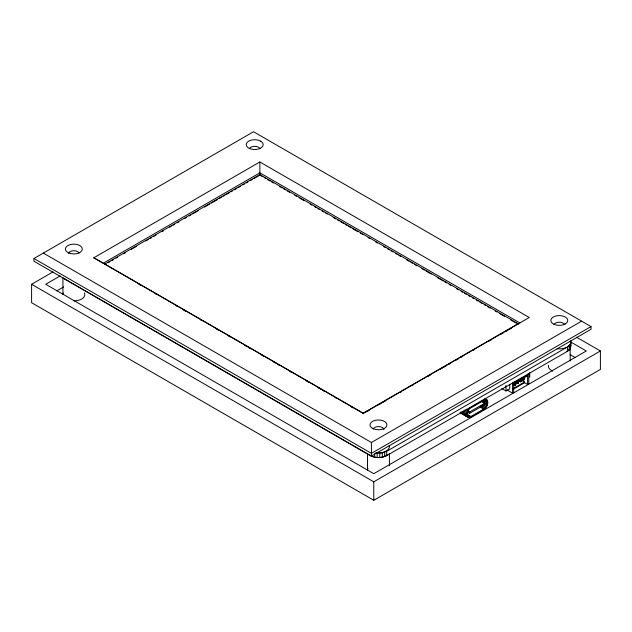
<?xml version="1.0" encoding="UTF-8"?>
<svg xmlns="http://www.w3.org/2000/svg" width="632" height="632" viewBox="0 0 632 632"><rect width="100%" height="100%" fill="white"/><g stroke="black" fill="none" stroke-linecap="round" stroke-linejoin="round"><path stroke-width="0.95" d="M515.42 383.371L514.883 384.872L513.216 383.98C515.301 386.982 517.253 382.368 513.871 382.486M515.744 382.226L517.924 383.221L518.556 382.344L518.303 381.815L517.529 383.276L515.214 381.933M520.302 381.673C522.569 378.552 520.531 383.743 518.667 380.709C522.696 384.39 520.736 377.304 520.428 381.673C522.419 378.955 520.326 382.731 518.754 380.78M523.312 380.101L521.439 379.105L523.201 380.069L523.849 378.615L522.941 379.39L523.312 380.101L523.944 379.524L523.849 378.615L523.312 380.101L520.752 378.734M521.376 378.995C522.759 381.831 525.334 377.296 523.414 380.03C523.833 376.056 524.979 382.573 521.282 379.026M513.121 383.908C514.93 386.871 517.079 382.36 513.784 382.526M515.325 381.973C519.006 386.689 518.445 378.766 517.529 383.276C520.12 381.23 516.873 383.877 515.459 381.957M518.517 380.63L520.341 381.602L520.966 380.203L521.021 381.428L521.274 380.993L519.694 380.022M513.326 384.019L514.875 384.904L515.665 384.209L515.056 383.545L514.764 384.872L515.412 384.698L513.713 383.608M519.149 380.748C522.553 381.712 520.389 381.831 518.445 380.519M516.929 381.27L518.54 382.257L517.821 383.055L518.493 382.044L518.058 383.134L518.193 381.799L518.438 382.32L517.568 383.205L514.993 381.807M520.966 381.404C521.305 377.881 521.645 383.94 518.603 380.59M522.917 379.887L523.233 378.876L523.414 379.895L523.983 379.121L523.414 379.895L523.738 378.6L524.094 379.026L523.414 379.895L523.825 379.8L523.983 378.829L523.414 379.895L523.32 379.5L524.031 378.837M514.148 383.221L515.728 384.201L515.104 384.698L514.922 383.671L515.096 384.833L515.633 383.498M518.54 382.257L517.877 383.095L517.695 382.076L517.703 383.15L518.366 382.889L517.648 383.3L515.112 381.823L517.655 383.269L518.469 382.005M521.076 380.211C519.536 381.854 521.684 381.128 520.42 381.704L518.872 380.812M521.092 380.535L520.649 381.499C522.127 378.987 520.95 382.257 518.414 380.377M514.796 384.801L515.198 383.458L515.104 384.698C516.715 383.932 514.717 382.565 515.104 384.698C516.85 381.602 513.808 385.22 515.175 384.714M521.234 380.583L520.649 381.499L521.052 380.259M486.482 399.535L483.678 399.93L470.998 407.253C466.756 408.612 464.402 419.522 470.998 417.009L483.678 409.694C487.367 407.64 490.313 400.309 484.831 398.579M487.193 404.322C488.362 402.015 486.253 398.61 483.678 400.475L470.998 407.79C467.23 409.007 465.136 418.7 470.998 416.472L483.678 409.149L486.174 406.621L487.193 404.322L481.276 400.901M516.921 381.625L518.532 382.32L517.877 383.095L518.311 381.831M523.414 379.895C523.517 377.162 524.765 380.361 522.98 379.998M520.871 378.773L523.193 380.101L523.825 379.8L522.032 378.805L523.723 379.808L523.983 379.121M517.655 383.269L518.272 381.918L517.877 383.095M520.649 381.499L521.242 380.464M515.104 384.698L515.767 384.043L515.104 384.698L515.538 383.427M513.461 384.003L515.009 384.888L515.593 384.493L513.824 383.458L515.514 384.469L515.514 383.458M375.479 453.018L382.305 452.907L386.689 451.319L567.52 346.913L569.148 345.736L570.854 342.923M64.029 278.625L370.249 455.656C375.29 458.271 381.649 458.271 386.689 455.656L567.52 351.25C571.415 349.496 571.162 345.009 570.854 341.414M515.767 383.853L515.428 383.403M515.483 384.627L514.875 384.904M519.006 380.63L520.792 381.499M515.246 381.799L518.185 383.095L515.601 381.902M520.713 381.515L518.73 380.717M523.486 379.911L521.503 379.121M523.928 378.876L523.272 379.326L521.384 378.07M523.201 379.864L521.187 378.781M515.562 383.592L515.688 384.106L513.966 383.158M523.825 379.8L521.779 379.026M515.364 384.738L513.461 383.829M515.514 384.469L514.085 383.395M523.565 380.022L521.005 378.758M515.12 384.88L513.603 383.948M523.731 379.895L521.637 379.097M33.946 258.512L253.527 131.733L591.007 326.578L591.007 329.288L371.426 456.059L33.946 261.221L33.946 258.512L371.426 453.349L591.007 326.578M576.51 337.188L600.4 350.981L600.4 369.42L373.773 500.268L31.6 302.712L31.6 284.274L52.977 271.926M60.198 275.892L45.694 284.274L373.773 473.692L586.306 350.981L570.08 341.612M93.805 257.785L259.87 161.974L529.245 317.493L363.203 413.352L93.805 257.785L103.229 263.26L259.87 172.82L519.844 322.913M56.785 290.886L63.619 286.944M104.873 264.611L104.873 264.065L259.87 174.582L518.201 323.726L518.201 324.271M108.277 262.643L109.984 261.656M111.682 260.676L113.389 259.689M115.94 258.219L117.647 257.232M123.611 253.795L125.31 252.808M131.274 249.363L136.386 246.417M145.755 241.005L148.307 239.536M150.013 238.548L151.712 237.569M153.418 236.581L155.97 235.112M161.934 231.668L163.633 230.68M169.597 227.243L171.304 226.256M173.002 225.276L174.709 224.289M177.26 222.82L178.967 221.832M184.923 218.395L186.63 217.408M189.181 215.931L190.888 214.951M192.594 213.964L198.551 210.527M204.515 207.083L209.627 204.136M211.325 203.148L217.29 199.704M218.996 198.725L221.548 197.247M223.254 196.268L224.953 195.28M226.659 194.3L229.211 192.823M230.917 191.844L232.615 190.856M234.322 189.876L236.874 188.399M238.58 187.42L240.286 186.432M242.838 184.955L244.545 183.975M246.243 182.988L247.949 182.008M250.501 180.531L252.208 179.551M253.914 178.564L259.87 175.127L262.43 176.605M104.873 264.065L363.203 413.217L518.201 323.726M366.607 411.795L369.167 410.318M378.536 404.907L381.088 403.429M382.795 402.45L385.346 400.972M399.827 392.614L401.525 391.635M411.748 385.733L413.454 384.746M427.927 376.388L430.487 374.918M439.848 369.507L442.408 368.029M444.114 367.05L446.666 365.572M448.372 364.593L450.071 363.605M456.035 360.161L458.587 358.692M461.147 357.214L462.845 356.227M473.068 350.333L474.766 349.346M489.247 340.988L491.799 339.51M501.168 334.107L503.728 332.63M505.426 331.65L507.986 330.173M509.684 329.185L511.391 328.206M43.339 253.084L371.426 442.503L581.614 321.151M467.909 411.029L469.592 411.993L484.618 403.319L484.618 404.678L469.592 413.352L467.072 411.898M501.737 388.522L505.995 390.979L509.748 388.814L509.748 384.232M513.137 388.617L524.544 382.028L524.544 382.708L513.137 389.296M512.568 393.151L513.745 392.472L513.745 383.798L527.594 375.795L527.594 384.469L528.771 383.798L528.771 373.757L527.594 374.436L527.594 375.116L513.745 383.118L513.745 382.439L512.568 383.118L512.568 393.151L506.951 389.905M31.6 284.274L373.773 481.821L600.4 350.981M520.744 381.617L518.864 380.693M515.554 383.735L515.254 383.908M516.96 381.452L518.524 382.155M523.738 379.01L523.517 378.655L523.565 379.113M520.966 380.614L520.341 381.602M517.648 383.3L516.233 382.226M518.327 382.139C516.992 382.447 518.169 383.885 515.641 381.981M523.486 379.192L523.035 379.611L521.361 378.671M520.713 380.796L520.262 381.207L518.414 380.211M517.948 382.392L517.49 382.81L515.641 381.815M515.175 383.995C514.598 384.833 514.456 384.477 515.522 383.656M520.144 381.491L520.547 381.388L518.58 380.448M517.766 383.3L515.807 382.044M518.027 382.313L517.971 381.854L518.193 382.218M521.4 378.489C522.948 380.385 523.288 378.892 523.652 379.05M521.266 381.033L519.512 379.958M515.665 384.209L513.895 383.332M522.119 378.694L523.92 379.508M518.445 380.03C520.041 381.91 520.539 380.575 520.879 380.654M521.139 378.702L523.683 379.943L521.906 378.931M519.441 380.132L521.21 381.151M264.137 177.584L265.843 178.572M267.541 179.551L270.101 181.029M271.807 182.016L273.514 183.004M279.478 186.448L282.038 187.925M283.744 188.905L285.451 189.892M287.157 190.872L289.709 192.349M294.828 195.304L296.534 196.291M299.094 197.769L304.205 200.723M310.178 204.168L311.876 205.147M314.436 206.625L316.142 207.612M317.849 208.6L319.555 209.579M322.107 211.056L323.813 212.044M325.52 213.023L327.226 214.011M333.19 217.455L335.75 218.933M337.456 219.92L339.163 220.9M340.869 221.887L343.421 223.365M345.127 224.344L346.834 225.332M348.54 226.319L351.1 227.797M352.806 228.776L357.917 231.731M360.477 233.208L363.037 234.685M368.148 237.64L369.854 238.62M375.819 242.064L377.525 243.051M383.498 246.496L385.204 247.483M387.756 248.961L389.462 249.94M391.168 250.928L392.875 251.915M395.435 253.393L397.141 254.372M398.839 255.36L400.546 256.339M406.518 259.792L409.07 261.261M410.776 262.248L412.483 263.236M414.189 264.216L416.749 265.693M421.86 268.647L424.42 270.125M426.126 271.112L431.237 274.059M437.21 277.511L443.174 280.956M444.881 281.935L446.587 282.923M449.147 284.4L450.853 285.387M456.817 288.832L458.524 289.812M461.084 291.289L462.782 292.276M464.488 293.264L466.195 294.243M468.754 295.721L470.461 296.708M472.167 297.688L473.866 298.675M476.425 300.153L478.132 301.132M479.838 302.12L482.398 303.597M484.104 304.585L485.803 305.564M487.509 306.552L490.069 308.029M495.18 310.983L496.886 311.963M499.446 313.44L504.565 316.395M510.53 319.839L516.502 323.284M570.08 354.623L575.199 357.586M520.8 379.872L524.544 382.028M524.544 382.708L527.594 384.469M485.502 399.076L487.161 400.032M485.976 399.843L487.635 400.799M485.084 399.582L486.774 400.562M484.657 399.78L487.193 401.241M484.033 400.182L487.414 402.134M482.334 400.253L487.414 403.177M481.268 401.383L484.618 403.319M484.238 404.022L486.774 405.491M482.793 404.67L486.174 406.621M482.042 405.689L485.423 407.64M480.352 406.06L484.578 408.501M480.296 407.198L483.678 409.149M466.542 409.141L468.194 410.097M465.041 409.931L467.522 411.369M463.738 410.768L467.048 412.68M462.663 411.574L470.998 416.472M466.716 414.908L470.097 416.867M461.012 411.795L466.803 415.145M467.562 416.006L469.252 416.986M466.219 415.406L467.909 416.385M460.428 412.325L467.048 416.148M460.76 412.807L469.031 417.586M460.072 412.617L467.522 416.915M460.752 413.107L468.194 417.404M138.977 284.297L140.683 285.285M155.172 293.651L156.878 294.638M175.633 305.461L177.339 306.449M183.312 309.893L185.871 311.371M200.36 319.737L202.066 320.724M216.563 329.09L218.269 330.078M228.5 335.987L230.198 336.967M244.695 345.341L247.254 346.81M248.961 347.798L250.667 348.785M261.751 355.184L263.449 356.164M273.68 362.073L275.386 363.06M277.946 364.538L279.652 365.517M289.883 371.426L291.589 372.414M306.078 380.78L308.637 382.257M318.014 387.669L320.574 389.146M322.281 390.134L324.84 391.611M335.071 397.512L336.777 398.5M351.266 406.866L352.972 407.853M521.353 378.845L523.059 379.903M521.408 378.031L523.178 379.745L522.941 379.39M518.627 380.093L520.531 381.309L518.588 380.274M515.815 381.878C518.256 384.13 517.221 382.202 518.106 382.249M513.318 383.893L515.009 384.888M519.133 380.535L520.823 381.531M513.595 383.735L515.285 384.73M522.143 378.655L523.833 379.666M519.63 380.195L521.155 381.112M570.277 344.29L570.854 345.759M570.277 344.385L570.277 348.722M570.19 347.513L570.19 360.99M569.148 345.736L569.148 350.081M567.52 346.913L567.52 351.25M529.711 372.706L529.711 377.288M505.995 385.488L505.995 390.979M469.592 411.993L469.592 413.352M389.423 453.342L389.423 465.855M386.689 451.319L386.689 455.656M384.651 452.251L384.651 456.596M382.305 452.907L382.305 457.244M379.769 453.239L379.769 457.576M377.17 453.239L377.17 457.576M374.634 453.776L374.634 457.244M373.773 481.821L373.773 500.268M371.426 442.503L371.426 456.059M367.516 453.839L367.516 470.2A10.957 6.328 0 0 1 367.998 468.573M363.203 413.217L363.203 413.755M259.87 161.974L259.87 175.127M62.916 277.322L62.916 294.654A10.957 6.328 0 0 1 63.255 293.011M84.427 292.869A10.957 6.328 0 0 1 74.007 300.903M552.755 371.11A10.957 6.328 0 0 1 548.418 365.296M569.487 349.117A10.957 6.328 0 0 1 568.634 350.096M568.097 350.555A10.957 6.328 0 0 1 566.825 351.384M67.695 280.553A10.957 6.328 0 0 1 64.448 278.554M387.756 454.542A10.957 6.328 0 0 1 385.931 455.814M385.204 456.178A10.957 6.328 0 0 1 370.439 455.49M68.58 253.084A5.483 3.16 0 0 1 73.873 250.738A5.483 3.16 0 0 1 79.166 253.084M373.172 428.938A5.483 3.16 0 0 1 379.184 426.624A5.483 3.16 0 0 1 383.948 429.76M554.011 324.54A5.483 3.16 0 0 1 559.304 322.194A5.483 3.16 0 0 1 564.597 324.54M249.411 148.678A5.483 3.16 0 0 1 254.704 146.332A5.483 3.16 0 0 1 259.997 148.678M570.704 340.861A11.621 6.715 0 0 1 557.037 348.753M389.217 445.339A10.957 6.328 0 0 1 377.035 452.844M565.213 323.979L563.436 324.737A8.469 4.89 0 0 1 550.859 320.835A8.469 4.89 0 0 1 562.306 315.905A8.469 4.89 0 0 1 565.213 323.979M260.692 141.157L258.938 140.383A8.469 4.89 0 0 0 248.716 141.157A8.469 4.89 0 0 0 247.373 147.059L248.716 148.078A8.469 4.89 0 0 0 260.692 148.078A8.469 4.89 0 0 0 260.692 141.157M68.856 252.99A8.469 4.89 0 0 0 82.271 249.553A8.469 4.89 0 0 0 70.413 244.568A8.469 4.89 0 0 0 68.856 252.99M373.149 428.678A8.469 4.89 0 0 0 386.831 425.636A8.469 4.89 0 0 0 375.432 420.312A8.469 4.89 0 0 0 373.149 428.678"/></g></svg>
